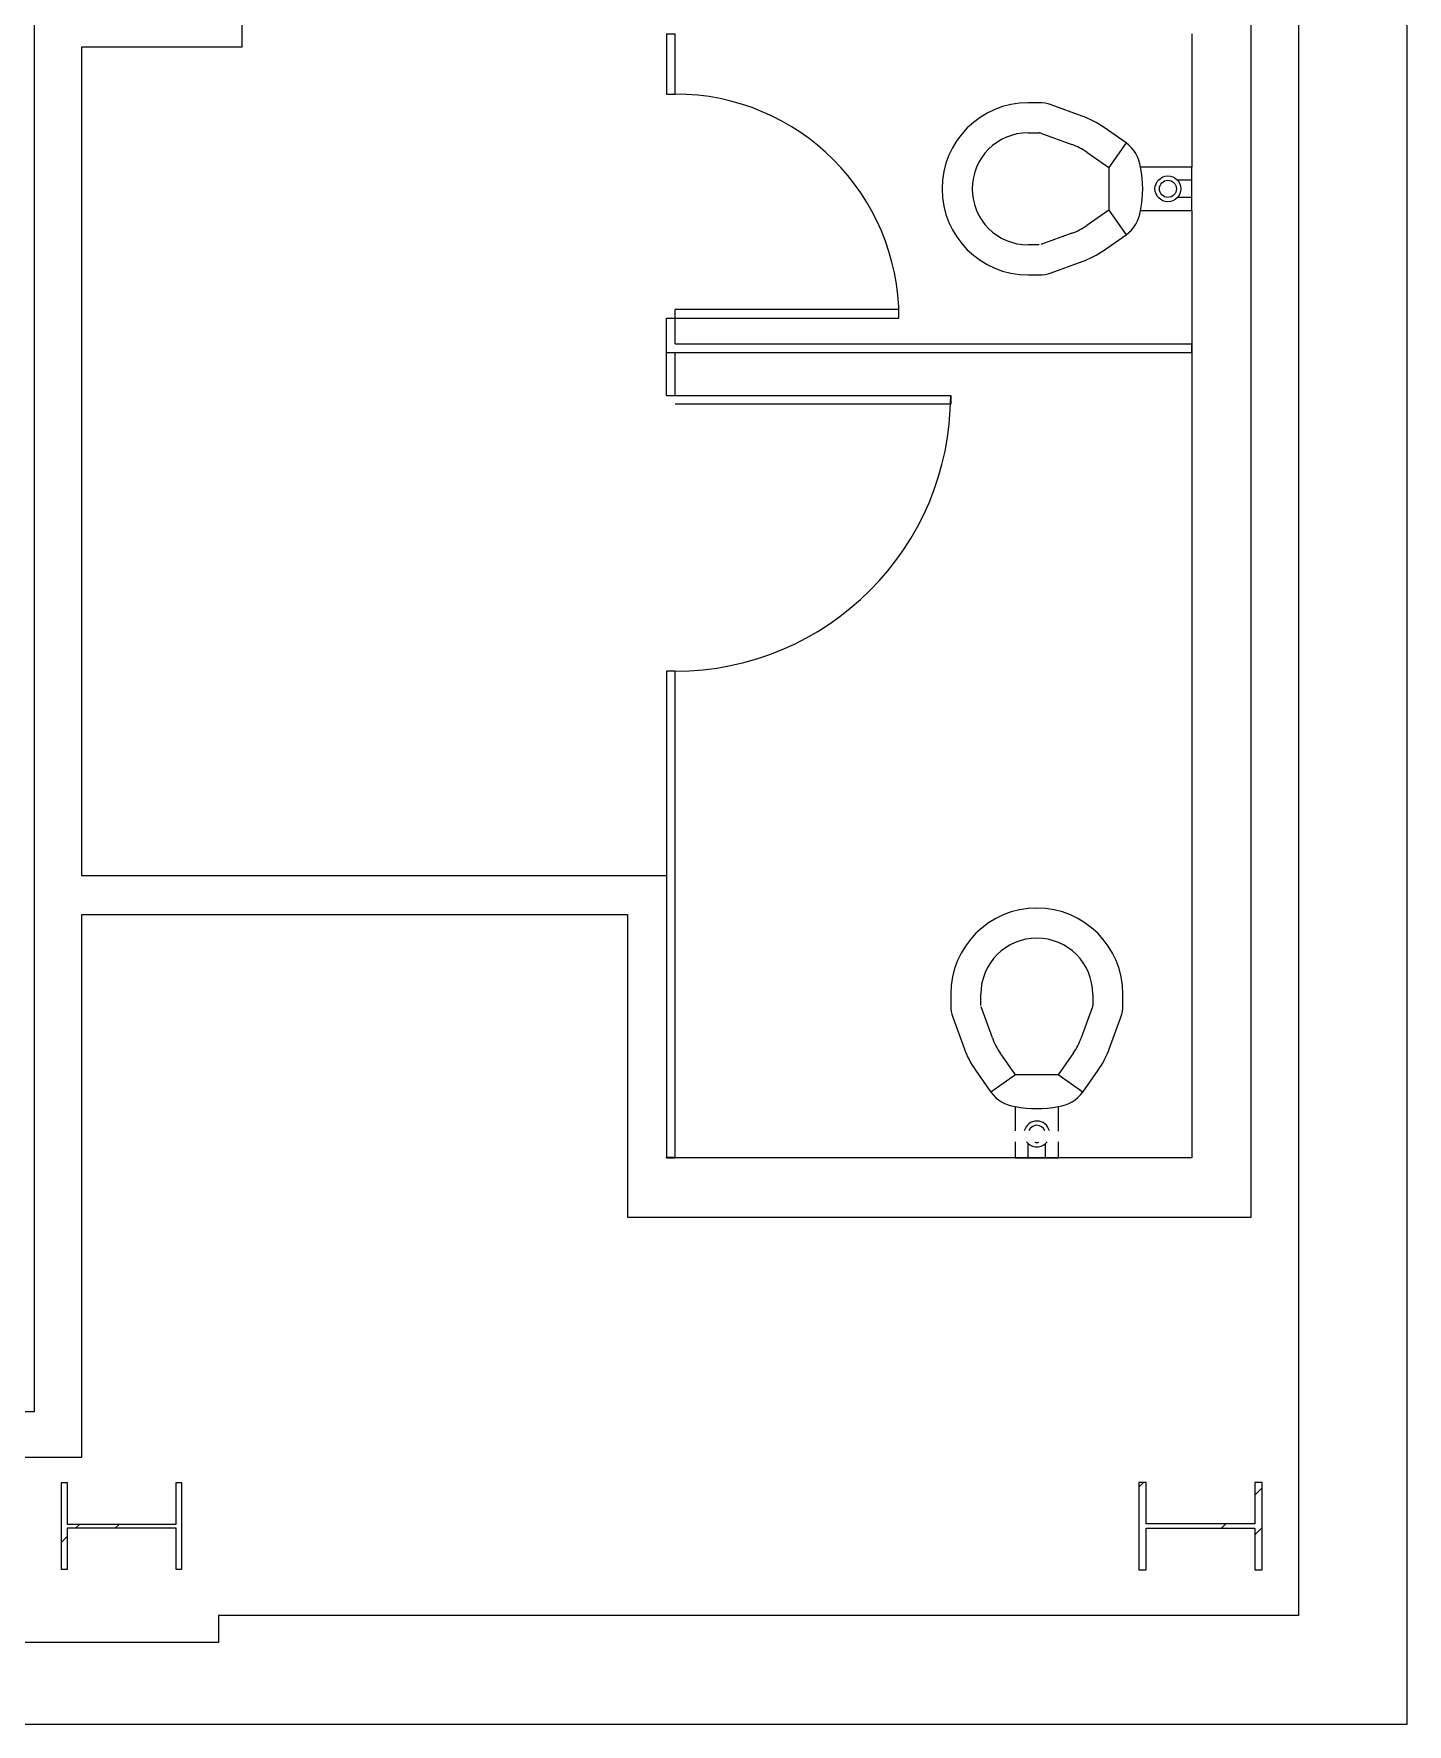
# Model space of a CAD drawing. Header units: inches. Extents: x -60 to 5673, y -29 to 4299.
# Drawn here: x 1982.9 to 2142.3, y 2877.3 to 3073.6 of the extents above; entities that cross this region are included whole.
import ezdxf

# ---------------------------------------------------------------- set-up
doc = ezdxf.new("R2010")
doc.units = ezdxf.units.IN
doc.header["$LTSCALE"] = 96
doc.header["$MEASUREMENT"] = 0
for name, color, linetype in [('A-COLS', 5, 'Continuous'), ('A-FLOR-EVTR', 1, 'Continuous'), ('A-FLOR-PFIX', 2, 'Continuous'), ('A-WALL-FULL', 6, 'Continuous')]:
    doc.layers.add(name, color=color, linetype=linetype)

msp = doc.modelspace()

# ---------------------------------------------------------------- hatches: boundary and pattern name
at = {"layer": 'A-COLS'}
h = msp.add_hatch(dxfattribs=at)
h.set_pattern_fill('FP_33', color=256, angle=-90, style=0, pattern_type=2)
h.set_pattern_definition([(45, (-0.0003, -2e-06), (-9.503515, 9.503515), []), (45, (-0.0003, 14.4), (-9.503515, 9.503515), [])])
h.paths.add_polyline_path([(1986.8, 2895.33), (1986.8, 2900.12), (1999.36, 2900.12), (1999.36, 2895.33), (2000.08, 2895.33), (2000.08, 2905.33), (1999.36, 2905.33), (1999.36, 2900.53), (1986.8, 2900.53), (1986.8, 2905.33), (1986.08, 2905.33), (1986.08, 2895.33)], flags=0)
h = msp.add_hatch(dxfattribs=at)
h.set_pattern_fill('FP_47', color=256, angle=-90, style=0, pattern_type=2)
h.set_pattern_definition([(45, (-0.0003, -2e-06), (-9.503515, 9.503515), []), (45, (-0.0003, 14.4), (-9.503515, 9.503515), [])])
h.paths.add_polyline_path([(2124.63, 2895.26), (2125.48, 2895.26), (2125.48, 2905.39), (2124.63, 2905.39), (2124.63, 2900.58), (2112.03, 2900.58), (2112.03, 2905.39), (2111.17, 2905.39), (2111.17, 2895.26), (2112.03, 2895.26), (2112.03, 2900.07), (2124.63, 2900.07)], flags=0)

# ---------------------------------------------------------------- linework, layer by layer
for p, q in [((1986.8, 2905.33), (1986.08, 2905.33)), ((1986.08, 2905.33), (1986.08, 2895.33)), ((1986.8, 2900.53), (1986.8, 2905.33)), ((2000.08, 2905.33), (1999.36, 2905.33)), ((1999.36, 2905.33), (1999.36, 2900.53)), ((2000.08, 2895.33), (2000.08, 2905.33)), ((2112.03, 2905.39), (2111.17, 2905.39)), ((2111.17, 2905.39), (2111.17, 2895.26)), ((2112.03, 2900.58), (2112.03, 2905.39)), ((2125.48, 2905.39), (2124.63, 2905.39)), ((2124.63, 2905.39), (2124.63, 2900.58)), ((2125.48, 2895.26), (2125.48, 2905.39)), ((2124.63, 2900.58), (2112.03, 2900.58)), ((1999.36, 2900.53), (1986.8, 2900.53)), ((1986.8, 2895.33), (1986.8, 2900.12)), ((1986.8, 2900.12), (1999.36, 2900.12)), ((1999.36, 2900.12), (1999.36, 2895.33)), ((2112.03, 2895.26), (2112.03, 2900.07)), ((2112.03, 2900.07), (2124.63, 2900.07)), ((2124.63, 2900.07), (2124.63, 2895.26)), ((1986.08, 2895.33), (1986.8, 2895.33)), ((1999.36, 2895.33), (2000.08, 2895.33)), ((2111.17, 2895.26), (2112.03, 2895.26)), ((2124.63, 2895.26), (2125.48, 2895.26))]:
    msp.add_line(p, q, dxfattribs=at)
at = {"layer": 'A-FLOR-EVTR'}
for p, q in [((2056.33, 3073.58), (2057.33, 3073.58)), ((2056.33, 3073.58), (2056.33, 3066.58)), ((2057.33, 3066.58), (2057.33, 3073.58)), ((2056.33, 3066.58), (2057.33, 3066.58)), ((2056.33, 3031.58), (2056.33, 3040.58)), ((2056.33, 3040.58), (2083.33, 3040.58)), ((2083.33, 3041.58), (2057.33, 3041.58)), ((2057.33, 3037.58), (2057.33, 3041.58)), ((2083.33, 3040.58), (2083.33, 3041.58)), ((2056.33, 3036.58), (2117.33, 3036.58)), ((2057.33, 3037.58), (2117.33, 3037.58)), ((2057.33, 3031.58), (2057.33, 3036.58)), ((2117.33, 3036.58), (2117.33, 3037.58)), ((2056.33, 3031.58), (2089.33, 3031.58)), ((2089.33, 3030.58), (2057.33, 3030.58)), ((2089.33, 3031.58), (2089.33, 3030.58)), ((2056.33, 2999.58), (2056.33, 2943.14)), ((2057.33, 2999.58), (2056.33, 2999.58)), ((2057.33, 2943.14), (2057.33, 2999.58)), ((2057.33, 2943.08), (2056.33, 2943.14)), ((2056.33, 2943.14), (2057.33, 2943.14)), ((2056.33, 2943.08), (2057.33, 2943.08))]:
    msp.add_line(p, q, dxfattribs=at)
for centre, radius, start, end in [((2057.33, 3040.58), 26, 0, 90), ((2057.32, 3031.58), 32.01, 270, 0)]:
    msp.add_arc(centre, radius, start, end, dxfattribs=at)
at = {"layer": 'A-FLOR-PFIX'}
for p, q in [((2099.62, 3065.58), (2098.33, 3065.58)), ((2104.61, 3064.02), (2100.99, 3065.34)), ((2098.33, 3062.08), (2099.62, 3062.08)), ((2099.79, 3062.05), (2103.41, 3060.73)), ((2109.69, 3060.92), (2107.15, 3062.69)), ((2105.14, 3059.83), (2107.68, 3058.05)), ((2109.69, 3060.92), (2107.68, 3058.05)), ((2107.68, 3058.05), (2107.68, 3053.1)), ((2117.33, 3058.08), (2111.37, 3058.08)), ((2117.33, 3053.08), (2117.33, 3058.08)), ((2117.33, 3056.58), (2115.67, 3056.58)), ((2117.33, 3054.58), (2115.67, 3054.58)), ((2107.68, 3053.1), (2105.14, 3051.33)), ((2107.68, 3053.1), (2109.69, 3050.24)), ((2111.37, 3053.08), (2117.33, 3053.08)), ((2103.41, 3050.42), (2099.79, 3049.11)), ((2107.15, 3048.46), (2109.69, 3050.24)), ((2099.62, 3049.08), (2098.33, 3049.08)), ((2100.99, 3045.82), (2104.61, 3047.13)), ((2098.33, 3045.58), (2099.62, 3045.58)), ((2089.33, 2962.08), (2089.33, 2960.78)), ((2092.83, 2960.78), (2092.83, 2962.08)), ((2105.83, 2962.08), (2105.83, 2960.78)), ((2109.33, 2960.78), (2109.33, 2962.08)), ((2094.17, 2957), (2092.86, 2960.61)), ((2105.8, 2960.61), (2104.48, 2957)), ((2089.57, 2959.41), (2090.88, 2955.8)), ((2107.77, 2955.8), (2109.09, 2959.41)), ((2096.85, 2952.72), (2095.08, 2955.26)), ((2103.58, 2955.26), (2101.8, 2952.72)), ((2092.21, 2953.25), (2093.99, 2950.72)), ((2096.85, 2952.72), (2093.99, 2950.72)), ((2101.8, 2952.72), (2096.85, 2952.72)), ((2104.67, 2950.72), (2101.8, 2952.72)), ((2104.67, 2950.72), (2106.44, 2953.25)), ((2096.83, 2949.03), (2096.83, 2946.2)), ((2101.83, 2946.19), (2101.83, 2949.03)), ((2096.83, 2944.95), (2096.83, 2943.08)), ((2098.33, 2943.08), (2098.33, 2944.74)), ((2100.33, 2943.08), (2100.33, 2944.74)), ((2101.83, 2943.08), (2101.83, 2944.95)), ((2096.83, 2943.08), (2101.83, 2943.08))]:
    msp.add_line(p, q, dxfattribs=at)
for radius in [1.5, 0.996]:
    msp.add_circle((2114.55, 3055.58), radius, dxfattribs=at)
for centre, radius, start, end in [((2098.33, 3055.58), 10, 90, 270), ((2099.62, 3061.58), 4, 70, 90), ((2100.84, 3053.68), 11, 55, 70), ((2098.33, 3055.58), 6.5, 90, 270), ((2099.62, 3061.58), 0.5, 70, 90), ((2100.84, 3053.68), 7.5, 55, 70), ((2107.39, 3057.64), 4, 6.2451, 55), ((2099, 3055.58), 12.62, 348.5767, 11.4233), ((2107.39, 3053.51), 4, 305, 353.7549), ((2100.84, 3057.47), 7.5, 290, 305), ((2100.84, 3057.47), 11, 290, 305), ((2099.62, 3049.58), 4, 270, 290), ((2099.33, 2962.08), 10, 0, 180), ((2099.33, 2962.08), 6.5, 0, 180), ((2093.33, 2960.78), 4, 180, 200), ((2105.33, 2960.78), 0.5, 340, 0), ((2105.33, 2960.78), 4, 340, 0), ((2101.22, 2959.56), 11, 200, 215), ((2101.22, 2959.56), 7.5, 200, 215), ((2097.43, 2959.56), 7.5, 325, 340), ((2097.43, 2959.56), 11, 325, 340), ((2097.26, 2953.01), 4, 215, 263.7549), ((2101.39, 2953.01), 4, 276.2451, 325), ((2099.33, 2961.41), 12.62, 258.5767, 281.4233), ((2099.33, 2945.85), 1.5, 13.8529, 165.7899), ((2099.33, 2945.86), 0.996, 21.9682, 158.0318), ((2099.33, 2945.85), 1.5, 217.3412, 322.6588), ((2099.33, 2945.86), 0.996, 256.1825, 283.8175)]:
    msp.add_arc(centre, radius, start, end, dxfattribs=at)
at = {"layer": 'A-WALL-FULL'}
for p, q in [((2142.33, 2877.33), (2142.33, 3734.33)), ((2129.7, 3245.33), (2129.7, 2889.95)), ((2007.08, 3072.08), (2007.08, 3096.08)), ((1982.95, 3076.08), (1982.95, 2913.58)), ((2124.2, 2936.2), (2124.2, 3076.08)), ((2117.33, 3073.58), (2117.33, 3058.08)), ((1988.45, 3072.08), (2007.08, 3072.08)), ((1988.45, 2975.83), (1988.45, 3072.08)), ((2117.33, 3053.08), (2117.33, 2943.08)), ((2056.33, 2975.83), (1988.45, 2975.83)), ((1988.45, 2908.33), (1988.45, 2971.33)), ((1988.45, 2971.33), (2051.83, 2971.33)), ((2051.83, 2971.33), (2051.83, 2936.2)), ((2056.33, 2943.08), (2056.33, 2943.14)), ((2117.33, 2943.08), (2056.33, 2943.08)), ((2051.83, 2936.2), (2124.2, 2936.2)), ((1982.95, 2913.58), (1871.33, 2913.58)), ((1866.08, 2908.33), (1988.45, 2908.33)), ((2129.7, 2889.95), (2004.33, 2889.95)), ((2004.33, 2889.95), (2004.33, 2886.83)), ((2004.33, 2886.83), (1841.83, 2886.83)), ((1832.33, 2877.33), (2142.33, 2877.33))]:
    msp.add_line(p, q, dxfattribs=at)

doc.saveas('drawing.dxf')
